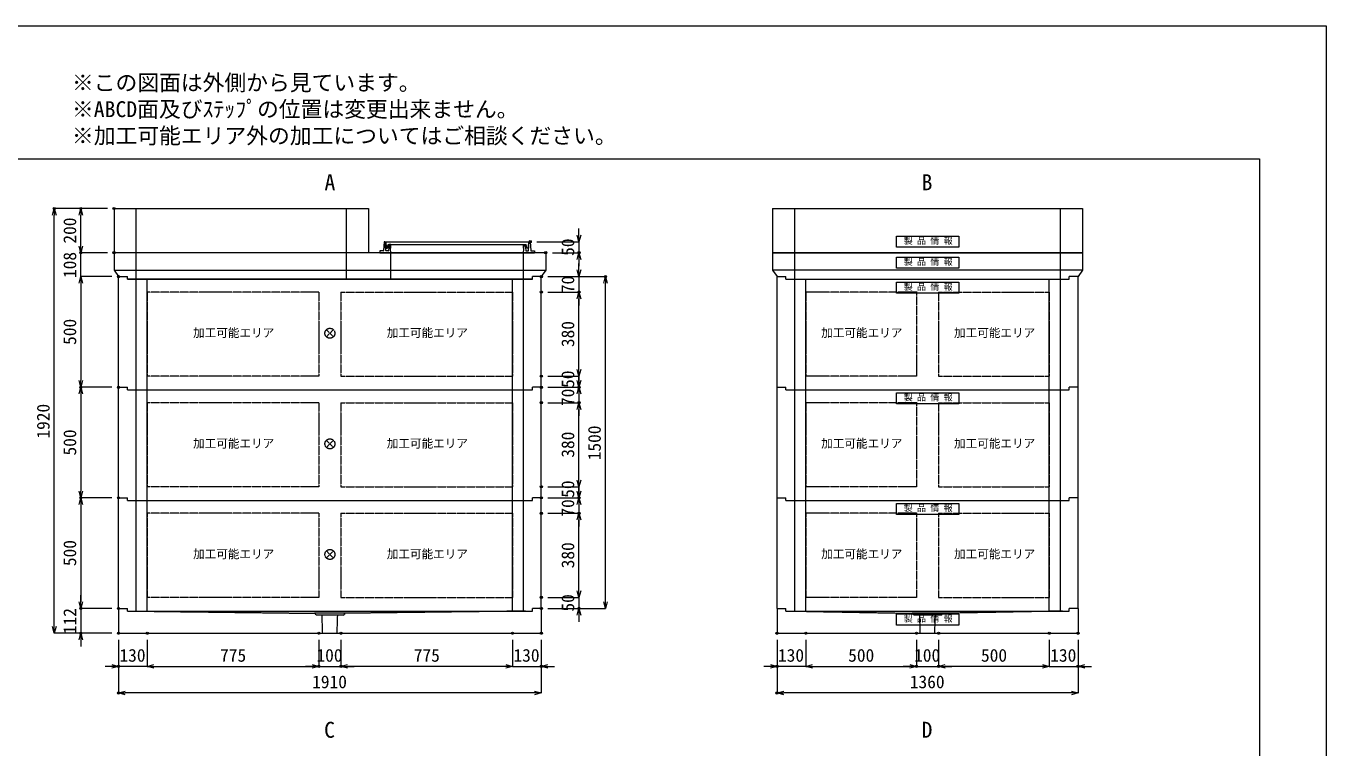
# Model space of a CAD drawing. Units: millimetres, scale not verified. Extents: x -4455 to 4455, y -3150 to 3150.
# Drawn here: x -1418 to 4455, y -109 to 3150 of the extents above; entities that cross this region are included whole.
import ezdxf
from ezdxf.enums import TextEntityAlignment as Align

# ---------------------------------------------------------------- set-up
doc = ezdxf.new("R2010")
doc.units = ezdxf.units.MM
doc.header["$LTSCALE"] = 20
doc.header["$PDMODE"] = 32
doc.header["$PDSIZE"] = 10
doc.linetypes.add('LONG_DASHED1', pattern=[7, 6, -1])
doc.linetypes.add('LONG_DOUBLE_CHAIN', pattern=[21.8, 18, -1, 0.6, -0.6, 0.6, -1])
for name, color, linetype, lineweight in [('0-0_D-TTL', 7, 'Continuous', 9), ('0-1_Defpoints', 7, 'Continuous', 9), ('0-3_D-TTL-TXT', 7, 'Continuous', 9), ('0-4_D-STR-TXT', 7, 'Continuous', 9), ('0-5_D-STR-DIM', 3, 'Continuous', 9), ('0-6_0', 7, 'Continuous', 9), ('0-7_D-STR', 7, 'Continuous', 9), ('0-8_D-STR-STR1', 7, 'LONG_DASHED1', 9), ('0-9_D-STR-STR5', 1, 'LONG_DOUBLE_CHAIN', 9), ('0-B_D-STR-STR4', 134, 'Continuous', 9)]:
    doc.layers.add(name, color=color, linetype=linetype, lineweight=lineweight)
doc.styles.add('ＭＳ ゴシック', font='')
doc.styles.get('ＭＳ ゴシック').set_extended_font_data('MS Gothic')

# ---------------------------------------------------------------- blocks, each defined once
blk = doc.blocks.new('A$C4DE05FD1')
at = {"layer": '0-0_D-TTL', "color": 134}
for p, q in [((4000, 76000), (114800, 76000)), ((114800, 76000), (114800, 4000))]:
    blk.add_line(p, q, dxfattribs=at)
at = {"layer": '0-1_Defpoints', "color": 134}
for p, q in [((0, 84000), (118800, 84000)), ((118800, 84000), (118800, 0))]:
    blk.add_line(p, q, dxfattribs=at)
at = {"layer": '0-3_D-TTL-TXT', "style": 'ＭＳ ゴシック'}
for s, p in [('※この図面は外側から見ています。', (43260.9, 79815.7)), ('※ABCD面及びｽﾃｯﾌﾟの位置は変更出来ません。', (43260.9, 78215.7)), ('※加工可能エリア外の加工についてはご相談ください。', (43260.9, 76615.7))]:
    blk.add_text(s, height=962.2, dxfattribs=at).set_placement(p, align=Align.BOTTOM_LEFT)
blk = doc.blocks.new('A$C31CA379A')
at = {"layer": '0-4_D-STR-TXT', "style": 'ＭＳ ゴシック'}
for s, p in [('A', (-325.9, -2190.5)), ('B', (35638.6, -2190.5)), ('C', (-351.4, -35190.5)), ('D', (35638.6, -35190.5))]:
    blk.add_text(s, height=962.2, dxfattribs=at).set_placement(p, align=Align.BOTTOM_LEFT)
blk = doc.blocks.new('A$C0EB83927')
at = {"layer": '0-7_D-STR'}
for p, q in [((-19100, 240), (-19100, -2000)), ((-19100, 240), (-18300, 240)), ((-18300, 0), (-18300, 240)), ((18300, 0), (-18300, 0)), ((19100, 240), (18300, 240)), ((18300, 0), (18300, 240)), ((19100, 240), (19100, -2000)), ((19100, -2000), (-19100, -2000))]:
    blk.add_line(p, q, dxfattribs=at)
at = {"layer": '0-7_D-STR', "linetype": 'LONG_DASHED1'}
for p, q in [((-17680, 0), (-1400, -200)), ((17680, 0), (1400, -200)), ((-1200, -380), (-1400, -200)), ((-1400, -200), (1400, -200)), ((-1200, -380), (1200, -380)), ((-653.3, -2000), (-705, -380)), ((653.3, -2000), (705, -380)), ((1200, -380), (1400, -200))]:
    blk.add_line(p, q, dxfattribs=at)
blk = doc.blocks.new('_Open30')
at = {"layer": '0-6_0'}
blk.add_line((0, 0), (-20, 0), dxfattribs=at)
blk.add_lwpolyline([(-20, 5.36), (0, 0), (-20, -5.36)], dxfattribs=at)
blk = doc.blocks.new('A$C3FC15DFF')
at = {"layer": '0-8_D-STR-STR1', "linetype": 'Continuous'}
blk.add_lwpolyline([(-2820, 0), (2820, 0), (2820, -1000), (-2820, -1000)], close=True, dxfattribs=at)
at = {"layer": '0-8_D-STR-STR1', "style": 'ＭＳ ゴシック'}
blk.add_text('製 品 情 報', height=577.3, dxfattribs=at).set_placement((-2149.6, -882.5), align=Align.BOTTOM_LEFT)
blk = doc.blocks.new('A$C2CAB0034')
at = {"layer": '0-7_D-STR', "linetype": 'LONG_DASHED1'}
for p, q in [((-12000, 0), (-12000, 2400)), ((12000, 0), (12000, 2400))]:
    blk.add_line(p, q, dxfattribs=at)
at = {"layer": '0-7_D-STR'}
for p, q in [((14000, 820), (-14000, 820)), ((-13600, 240), (-12800, 240)), ((-12800, 0), (-12800, 240)), ((13600, 240), (12800, 240))]:
    blk.add_line(p, q, dxfattribs=at)
for points in [[(-14000, 2400), (14000, 2400), (14000, 820), (13600, 240)], [(-14000, 2400), (-14000, 820), (-13600, 240)], [(-12800, 0), (12800, 0), (12800, 240)]]:
    blk.add_lwpolyline(points, dxfattribs=at)
at = {"layer": '0-8_D-STR-STR1'}
blk.add_blockref('A$C3FC15DFF', (0, 2000), dxfattribs=at)
blk = doc.blocks.new('A$C35A123D8')
at = {"layer": '0-7_D-STR'}
for p, q in [((-13600, 240), (-13600, -2000)), ((-13600, 240), (-12800, 240)), ((-12800, 0), (-12800, 240)), ((-12800, 0), (12800, 0)), ((13600, 240), (12800, 240)), ((12800, 0), (12800, 240)), ((13600, 240), (13600, -2000)), ((-13600, -2000), (13600, -2000))]:
    blk.add_line(p, q, dxfattribs=at)
at = {"layer": '0-7_D-STR', "linetype": 'LONG_DASHED1'}
for p, q in [((-12180, 0), (-1400, -200)), ((12180, 0), (1400, -200)), ((-1200, -380), (-1400, -200)), ((1400, -200), (-1400, -200)), ((1200, -380), (-1200, -380)), ((-653.3, -2000), (-705, -380)), ((653.3, -2000), (705, -380)), ((1200, -380), (1400, -200))]:
    blk.add_line(p, q, dxfattribs=at)
at = {"layer": '0-8_D-STR-STR1'}
blk.add_blockref('A$C3FC15DFF', (0, -260), dxfattribs=at)
blk = doc.blocks.new('A$C786A4183')
at = {"layer": '0-7_D-STR'}
blk.add_line((-11500, 4000), (-11500, 0), dxfattribs=at)
at = {"layer": '0-7_D-STR', "linetype": 'LONG_DASHED1'}
for p, q in [((-9500, 0), (-9500, 4000)), ((9500, 0), (9500, 4000))]:
    blk.add_line(p, q, dxfattribs=at)
at = {"layer": '0-7_D-STR'}
blk.add_lwpolyline([(-11500, 4000), (11500, 4000), (11500, 0), (-11500, 0)], dxfattribs=at)
blk = doc.blocks.new('A$C76595178')
at = {"layer": '0-7_D-STR'}
blk.add_line((-14000, 4000), (-14000, 0), dxfattribs=at)
at = {"layer": '0-7_D-STR', "linetype": 'LONG_DASHED1'}
for p, q in [((-12000, 0), (-12000, 4000)), ((12000, 0), (12000, 4000))]:
    blk.add_line(p, q, dxfattribs=at)
at = {"layer": '0-7_D-STR'}
blk.add_lwpolyline([(-14000, 4000), (14000, 4000), (14000, 0), (-14000, 0)], dxfattribs=at)
at = {"layer": '0-8_D-STR-STR1'}
blk.add_blockref('A$C3FC15DFF', (0, 1500), dxfattribs=at)
blk = doc.blocks.new('A$C35686FFE')
at = {"layer": '0-7_D-STR', "linetype": 'LONG_DASHED1'}
for p, q in [((-17500, 0), (-17500, 2400)), ((1500, 0), (1500, 2400)), ((5500, 0), (5500, 2400)), ((17500, 0), (17500, 2400))]:
    blk.add_line(p, q, dxfattribs=at)
at = {"layer": '0-7_D-STR'}
for p, q in [((-19500, 820), (19500, 820)), ((-19100, 240), (-18300, 240)), ((19100, 240), (18300, 240)), ((18300, 0), (18300, 240))]:
    blk.add_line(p, q, dxfattribs=at)
for points in [[(19500, 2400), (-19500, 2400), (-19500, 820), (-19100, 240)], [(19500, 2400), (19500, 820), (19100, 240)], [(18300, 0), (-18300, 0), (-18300, 240)]]:
    blk.add_lwpolyline(points, dxfattribs=at)
blk = doc.blocks.new('A$C5F914A78')
at = {"layer": '0-7_D-STR'}
for p, q in [((-13600, 240), (-12800, 240)), ((-13600, -9760), (-13600, 240)), ((-12800, 0), (-12800, 240)), ((-12800, 0), (12800, 0)), ((13600, 240), (12800, 240)), ((12800, 0), (12800, 240)), ((13600, -9760), (13600, 240)), ((-13600, -9760), (-12800, -9760)), ((-12800, -10000), (-12800, -9760)), ((-12800, -10000), (12800, -10000)), ((13600, -9760), (12800, -9760)), ((12800, -10000), (12800, -9760))]:
    blk.add_line(p, q, dxfattribs=at)
at = {"layer": '0-7_D-STR', "linetype": 'LONG_DASHED1'}
for p, q in [((-12000, -10000), (-12000, 0)), ((-11000, -10000), (-11000, 0)), ((11000, -10000), (11000, 0)), ((12000, -10000), (12000, 0))]:
    blk.add_line(p, q, dxfattribs=at)
at = {"layer": '0-9_D-STR-STR5'}
for p, q in [((-1000, -1160), (-11000, -1160)), ((-11000, -1160), (-11000, -8760)), ((-1000, -1120), (-1000, -8760)), ((1000, -1160), (11000, -1160)), ((1000, -1160), (1000, -8760)), ((11000, -1160), (11000, -8760)), ((-1000, -8760), (-11000, -8760)), ((1000, -8760), (11000, -8760))]:
    blk.add_line(p, q, dxfattribs=at)
at = {"layer": '0-8_D-STR-STR1'}
blk.add_blockref('A$C3FC15DFF', (0, -260), dxfattribs=at)
blk = doc.blocks.new('A$C284D0AE2')
at = {"layer": '0-B_D-STR-STR4'}
for p, q in [((-6980, 160), (-7000, 0)), ((-7000, 0), (7000, 0)), ((-6695.5, 160), (-6980, 160)), ((-6600, 1000), (-6655.6, 197.2)), ((-6500, 1000), (-6600, 1000)), ((-6442.7, 197.2), (-6500, 1000)), ((-6450, 1000), (-6450, 740)), ((-6450, 740), (-6438.3, 740)), ((-6418.4, 721.8), (-6390, 400)), ((-6235.7, 160), (-6402.8, 160)), ((-6390, 400), (-6290, 400)), ((-6290, 400), (-6230, 740)), ((-6230, 740), (6230, 740)), ((-6180, 740), (-6212.4, 401.3)), ((-6212.4, 401.3), (-6172.2, 401.3)), ((-6140, 680), (-6195.9, 195.4)), ((-6000, 740), (-6180, 740)), ((-6040, 680), (-6140, 680)), ((-6000, 0), (-6040, 680)), ((-6023.6, 401.3), (-5983.5, 401.3)), ((-5983.5, 401.3), (-6000, 740)), ((6000, 740), (6180, 740)), ((6212.4, 401.3), (6172.2, 401.3)), ((6180, 740), (6212.4, 401.3)), ((6235.7, 160), (6402.8, 160)), ((6695.5, 160), (6980, 160)), ((6980, 160), (7000, 0))]:
    blk.add_line(p, q, dxfattribs=at)
for points in [[(-6450, 1000), (6450, 1000), (6450, 740), (6438.3, 740)], [(6023.6, 401.3), (5983.5, 401.3), (6000, 740)], [(6000, 0), (6040, 680), (6140, 680), (6195.9, 195.4)], [(6418.4, 721.8), (6390, 400), (6290, 400), (6230, 740)], [(6442.7, 197.2), (6500, 1000), (6600, 1000), (6655.6, 197.2)]]:
    blk.add_lwpolyline(points, dxfattribs=at)
for centre, radius, start, end in [((-6695.5, 200), 40, 270, 356.0372), ((-6402.8, 200), 40, 184.08562, 270), ((-6438.3, 720), 20, 5.04245, 90), ((-6235.7, 200), 40, 270, 353.41806), ((6235.7, 200), 40, 186.58194, 270), ((6402.8, 200), 40, 270, 355.91438), ((6438.3, 720), 20, 90, 174.95755), ((6695.5, 200), 40, 183.9628, 270)]:
    blk.add_arc(centre, radius, start, end, dxfattribs=at)
blk = doc.blocks.new('A$C1C640AAB')
at = {"layer": '0-9_D-STR-STR5'}
for p, q in [((-318.2, -318.2), (318.2, 318.2)), ((-318.2, 318.2), (318.2, -318.2))]:
    blk.add_line(p, q, dxfattribs=at)
blk.add_circle((0, 0), 450, dxfattribs=at)
blk = doc.blocks.new('A$C1A463117')
at = {"layer": '0-7_D-STR'}
for p, q in [((-19100, 240), (-18300, 240)), ((-19100, -9760), (-19100, 240)), ((-18300, 0), (-18300, 240)), ((-18300, 0), (18300, 0)), ((19100, 240), (18300, 240)), ((18300, 0), (18300, 240)), ((19100, -9760), (19100, 240)), ((-19100, -9760), (-18300, -9760)), ((-18300, -10000), (-18300, -9760)), ((-18300, -10000), (18300, -10000)), ((19100, -9760), (18300, -9760)), ((18300, -10000), (18300, -9760))]:
    blk.add_line(p, q, dxfattribs=at)
at = {"layer": '0-7_D-STR', "linetype": 'LONG_DASHED1'}
for p, q in [((-17500, -10000), (-17500, 0)), ((-16500, -10000), (-16500, 0)), ((16500, -10000), (16500, 0)), ((17500, -10000), (17500, 0))]:
    blk.add_line(p, q, dxfattribs=at)
at = {"layer": '0-9_D-STR-STR5'}
for p, q in [((-16500, -1160), (-16500, -8760)), ((-1000, -1160), (-16500, -1160)), ((-1000, -1160), (-1000, -8760)), ((1000, -1160), (16500, -1160)), ((1000, -1160), (1000, -8760)), ((16500, -1160), (16500, -8760)), ((-1000, -8760), (-16500, -8760)), ((1000, -8760), (16500, -8760))]:
    blk.add_line(p, q, dxfattribs=at)
blk = doc.blocks.new('A$C20cf5a18')
at = {"layer": '0-7_D-STR'}
blk.add_blockref('A$C1A463117', (0, 0), dxfattribs=at)
at = {"layer": '0-9_D-STR-STR5'}
blk.add_blockref('A$C1C640AAB', (0, -4880), dxfattribs=at)

msp = doc.modelspace()

# ---------------------------------------------------------------- linework, layer by layer
at = {"layer": '0-1_Defpoints'}
for p in [(-1290, 2325), (-1170, 2325), (-1020, 2325), (860, 2175), (-1170, 2125), (-1020, 2125), (930, 2125), (1080, 2125), (-1000, 2017), (-1000, 2017), (910, 2017), (910, 2017), (1200, 2017), (910, 1947), (910, 1947), (1080, 1947), (910, 1567), (-1170, 1517), (-1000, 1517), (-1000, 1517), (910, 1517), (910, 1517), (1080, 1517), (910, 1447), (910, 1447), (1080, 1447), (910, 1067), (-1170, 1017), (-1000, 1017), (910, 1017), (910, 1017), (1080, 1017), (910, 947), (910, 947), (1080, 947), (910, 567), (-1170, 517), (-1000, 517), (-1000, 517), (910, 517), (910, 517), (1080, 517), (-1170, 405), (-1000, 405), (-1000, 405), (-1000, 405), (-1000, 405), (-870, 405), (-95, 405), (5, 405), (780, 405), (910, 405), (1975, 405), (1975, 405), (2105, 405), (2605, 405), (2705, 405), (3205, 405), (3335, 405), (-1000, 255), (-95, 255), (5, 255), (910, 255), (1975, 255), (2605, 255), (2705, 255), (3335, 255), (-1000, 135), (1975, 135)]:
    msp.add_point(p, dxfattribs=at)
at = {"layer": '0-5_D-STR-DIM'}
for p, q in [((-1050, 2325), (-1290, 2325)), ((-1290, 435), (-1290, 2295)), ((-1050, 2325), (-1170, 2325)), ((-1170, 2155), (-1170, 2295)), ((1080, 2205), (1080, 2235)), ((-1170, 2155), (-1170, 2185)), ((890, 2175), (1080, 2175)), ((1080, 2175), (1080, 2125)), ((-1050, 2125), (-1170, 2125)), ((-1170, 2017), (-1170, 2125)), ((-1050, 2125), (-1170, 2125)), ((960, 2125), (1080, 2125)), ((1080, 2095), (1080, 2065)), ((1080, 2047), (1080, 2077)), ((-1030, 2017), (-1170, 2017)), ((-1030, 2017), (-1170, 2017)), ((940, 2017), (1200, 2017)), ((940, 2017), (1080, 2017)), ((1080, 2017), (1080, 1947)), ((-1170, 1987), (-1170, 1957)), ((-1170, 1987), (-1170, 1547)), ((940, 1947), (1080, 1947)), ((940, 1947), (1080, 1947)), ((1200, 547), (1200, 1987)), ((1080, 1917), (1080, 1887)), ((1080, 1597), (1080, 1917)), ((1080, 1597), (1080, 1627)), ((940, 1567), (1080, 1567)), ((940, 1567), (1080, 1567)), ((1080, 1547), (1080, 1577)), ((1080, 1567), (1080, 1517)), ((-1030, 1517), (-1170, 1517)), ((-1030, 1517), (-1170, 1517)), ((-1170, 1487), (-1170, 1047)), ((940, 1517), (1080, 1517)), ((940, 1517), (1080, 1517)), ((1080, 1517), (1080, 1447)), ((1080, 1487), (1080, 1457)), ((940, 1447), (1080, 1447)), ((940, 1447), (1080, 1447)), ((1080, 1417), (1080, 1387)), ((1080, 1097), (1080, 1417)), ((1080, 1097), (1080, 1127)), ((940, 1067), (1080, 1067)), ((940, 1067), (1080, 1067)), ((1080, 1047), (1080, 1077)), ((1080, 1067), (1080, 1017)), ((-1030, 1017), (-1170, 1017)), ((-1030, 1017), (-1170, 1017)), ((940, 1017), (1080, 1017)), ((940, 1017), (1080, 1017)), ((1080, 1017), (1080, 947)), ((-1170, 987), (-1170, 547)), ((940, 947), (1080, 947)), ((940, 947), (1080, 947)), ((1080, 987), (1080, 957)), ((1080, 917), (1080, 887)), ((1080, 597), (1080, 917)), ((1080, 597), (1080, 627)), ((-1170, 547), (-1170, 577)), ((940, 567), (1080, 567)), ((940, 567), (1080, 567)), ((1080, 567), (1080, 517)), ((-1030, 517), (-1170, 517)), ((-1170, 517), (-1170, 405)), ((-1030, 517), (-1170, 517)), ((940, 517), (1200, 517)), ((940, 517), (1080, 517)), ((1080, 487), (1080, 457)), ((-1030, 405), (-1290, 405)), ((-1030, 405), (-1170, 405)), ((-1170, 375), (-1170, 345)), ((-1000, 375), (-1000, 135)), ((-1000, 375), (-1000, 255)), ((-870, 375), (-870, 255)), ((-870, 375), (-870, 255)), ((-95, 375), (-95, 255)), ((-95, 375), (-95, 255)), ((5, 375), (5, 255)), ((5, 375), (5, 255)), ((780, 375), (780, 255)), ((780, 375), (780, 255)), ((910, 375), (910, 255)), ((910, 375), (910, 135)), ((1975, 375), (1975, 135)), ((1975, 375), (1975, 255)), ((2105, 375), (2105, 255)), ((2105, 375), (2105, 255)), ((2605, 375), (2605, 255)), ((2605, 375), (2605, 255)), ((2705, 375), (2705, 255)), ((2705, 375), (2705, 255)), ((3205, 375), (3205, 255)), ((3205, 375), (3205, 255)), ((3335, 375), (3335, 255)), ((3335, 375), (3335, 135)), ((-1030, 255), (-1060, 255)), ((-870, 255), (-1000, 255)), ((-840, 255), (-125, 255)), ((-840, 255), (-810, 255)), ((-125, 255), (-155, 255)), ((-95, 255), (5, 255)), ((750, 255), (35, 255)), ((35, 255), (65, 255)), ((750, 255), (720, 255)), ((780, 255), (910, 255)), ((940, 255), (970, 255)), ((1945, 255), (1915, 255)), ((2105, 255), (1975, 255)), ((2135, 255), (2575, 255)), ((2135, 255), (2165, 255)), ((2575, 255), (2545, 255)), ((2605, 255), (2705, 255)), ((3175, 255), (2735, 255)), ((2735, 255), (2765, 255)), ((3175, 255), (3145, 255)), ((3205, 255), (3335, 255)), ((3365, 255), (3395, 255)), ((880, 135), (-970, 135)), ((3305, 135), (2005, 135))]:
    msp.add_line(p, q, dxfattribs=at)

# ---------------------------------------------------------------- block references
at = {"layer": '0-0_D-TTL', "xscale": 0.075, "yscale": 0.075}
msp.add_blockref('A$C4DE05FD1', (-4455, -3150), dxfattribs=at)
at = {"layer": '0-4_D-STR-TXT', "xscale": 0.075, "yscale": 0.075}
msp.add_blockref('A$C31CA379A', (-45, 2550), dxfattribs=at)
at = {"layer": '0-5_D-STR-DIM', "xscale": 1.5, "yscale": 1.5}
for p, rotation in [((-1290, 2325), 90), ((-1170, 2325), 90), ((1080, 2175), 270), ((-1170, 2125), 270), ((-1170, 2125), 270), ((1080, 2125), 90), ((-1170, 2017), 90), ((-1170, 2017), 90), ((1080, 2017), 270), ((1200, 2017), 90), ((1080, 1947), 90), ((1080, 1947), 90), ((1080, 1567), 270), ((1080, 1567), 270), ((-1170, 1517), 270), ((1080, 1517), 270), ((-1170, 1517), 90), ((1080, 1517), 90), ((1080, 1447), 90), ((1080, 1447), 90), ((1080, 1067), 270), ((1080, 1067), 270), ((-1170, 1017), 270), ((-1170, 1017), 90), ((1080, 1017), 270), ((1080, 1017), 90), ((1080, 947), 90), ((1080, 947), 90), ((1080, 567), 270), ((1080, 567), 270), ((-1170, 517), 270), ((-1170, 517), 270), ((1200, 517), 270), ((1080, 517), 90), ((-1290, 405), 270), ((-1170, 405), 90), ((-870, 255), 180), ((-870, 255), 180), ((5, 255), 180), ((5, 255), 180), ((910, 255), 180), ((2105, 255), 180), ((2105, 255), 180), ((2705, 255), 180), ((2705, 255), 180), ((3335, 255), 180), ((-1000, 135), 180), ((1975, 135), 180)]:
    msp.add_blockref('_Open30', p, dxfattribs=dict(at, rotation=rotation))
for p in [(-1000, 255), (-95, 255), (-95, 255), (780, 255), (780, 255), (1975, 255), (2605, 255), (2605, 255), (3205, 255), (3205, 255), (910, 135), (3335, 135)]:
    msp.add_blockref('_Open30', p, dxfattribs=at)
at = {"layer": '0-7_D-STR', "yscale": 0.05}
for name, p, xscale in [('A$C786A4183', (-445, 2125), 0.05), ('A$C76595178', (2655, 2125), 0.05), ('A$C35686FFE', (-45, 2005), 0.05), ('A$C2CAB0034', (2655, 2005), 0.05), ('A$C20cf5a18', (-45, 2005), 0.05), ('A$C5F914A78', (2655, 2005), 0.05), ('A$C20cf5a18', (-45, 1505), 0.05), ('A$C5F914A78', (2655, 1505), 0.05), ('A$C20cf5a18', (-45, 1005), 0.05), ('A$C5F914A78', (2655, 1005), 0.05), ('A$C0EB83927', (-45, 505), -0.05), ('A$C35A123D8', (2655, 505), 0.05)]:
    msp.add_blockref(name, p, dxfattribs=dict(at, xscale=xscale))
at = {"layer": '0-B_D-STR-STR4', "xscale": 0.05, "yscale": 0.05}
msp.add_blockref('A$C284D0AE2', (530, 2125), dxfattribs=at)

# ---------------------------------------------------------------- texts
at = {"layer": '0-5_D-STR-DIM', "style": 'ＭＳ ゴシック'}
for s, p in [('200', (-1173.9, 2166.2)), ('50', (1076.1, 2110.85)), ('108', (-1173.9, 2010.67)), ('70', (1076.1, 1942.1)), ('500', (-1173.9, 1708.35)), ('380', (1076.1, 1698.35)), ('50', (1076.1, 1514.01)), ('70', (1076.1, 1432.1)), ('1920', (-1293.9, 1284.72)), ('500', (-1173.9, 1208.35)), ('380', (1076.1, 1198.35)), ('1500', (1196.1, 1186.72)), ('50', (1076.1, 1017.11)), ('70', (1076.1, 932.1)), ('500', (-1173.9, 708.35)), ('380', (1076.1, 698.35)), ('50', (1076.1, 502.85)), ('112', (-1173.9, 400.85))]:
    msp.add_text(s, height=57.77, rotation=90, dxfattribs=at).set_placement(p, align=Align.BOTTOM_LEFT)
for s, p in [('130', (-995.78, 258.9)), ('775', (-541.12, 258.9)), ('100', (-105.78, 258.9)), ('775', (333.88, 258.9)), ('130', (784.22, 258.9)), ('130', (1979.22, 258.9)), ('500', (2296.35, 258.9)), ('100', (2594.22, 258.9)), ('500', (2896.35, 258.9)), ('130', (3209.22, 258.9)), ('1910', (-125.28, 138.9)), ('1360', (2574.72, 138.9))]:
    msp.add_text(s, height=57.77, dxfattribs=at).set_placement(p, align=Align.BOTTOM_LEFT)
at = {"layer": '0-9_D-STR-STR5', "style": 'ＭＳ ゴシック'}
for p in [(-662.98, 1732.03), (212.02, 1732.03), (2174.52, 1732.03), (2774.52, 1732.03), (-662.98, 1232.03), (212.02, 1232.03), (2174.52, 1232.03), (2774.52, 1232.03), (-662.98, 732.03), (212.02, 732.03), (2174.52, 732.03), (2774.52, 732.03)]:
    msp.add_text('加工可能エリア', height=38.42, dxfattribs=at).set_placement(p, align=Align.BOTTOM_LEFT)

doc.saveas('drawing.dxf')
